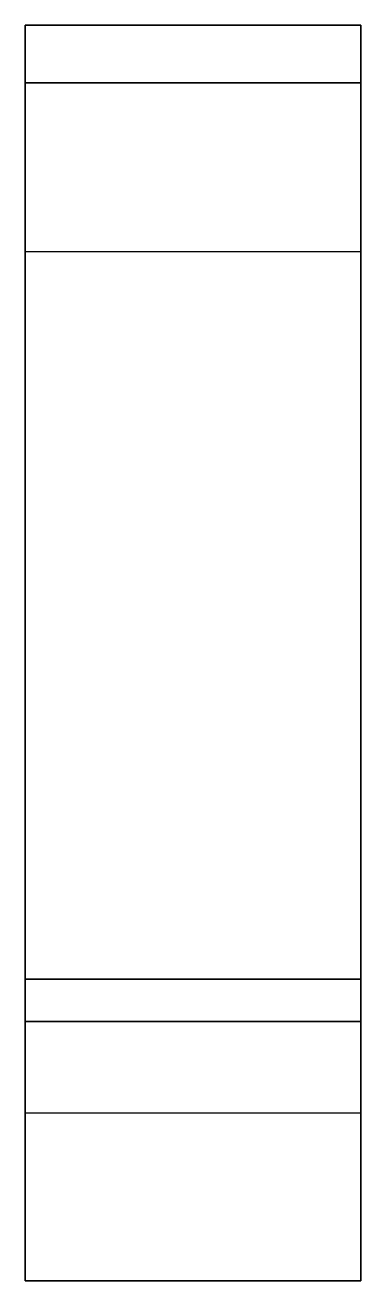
# Model space of a CAD drawing. Extents: x -5 to 5, y -37.4 to 0.
import ezdxf

# ---------------------------------------------------------------- set-up
doc = ezdxf.new("R2010")
doc.units = 0
doc.header["$MEASUREMENT"] = 0
doc.layers.add('ACESSORIOS', color=3, linetype='CONTINUOUS')

msp = doc.modelspace()

# ---------------------------------------------------------------- linework, layer by layer
at = {"layer": 'ACESSORIOS', "extrusion": (0, -1, 3.26795e-07)}
msp.add_arc((0, 37, 37.44), 5, 0, 90, dxfattribs=at)
at = {"layer": 'ACESSORIOS'}
for points in [[(-5, -1.721, 24.894), (-5, -1.721, 17.106), (-5, 0, 17.873), (-5, 0, 24.127)], [(-5, -1.721, 24.894), (-5, 0, 24.127), (5, 0, 24.127), (5, -1.721, 24.894)], [(5, 0, 24.127), (5, 0, 17.873), (-5, 0, 17.873), (-5, 0, 24.127)], [(5, -1.721, 24.894), (5, -1.721, 17.106), (5, 0, 17.873), (5, 0, 24.127)], [(-5, 0, 17.873), (-5, -1.721, 17.106), (5, -1.721, 17.106), (5, 0, 17.873)], [(-5, -6.761, 30.9), (-5, -6.761, 11.1), (-5, -1.721, 17.106), (-5, -1.721, 24.894)], [(-5, -1.721, 24.894), (5, -1.721, 24.894), (5, -6.761, 30.9), (-5, -6.761, 30.9)], [(5, -1.721, 17.106), (5, -6.761, 11.1), (-5, -6.761, 11.1), (-5, -1.721, 17.106)], [(5, -6.761, 30.9), (5, -6.761, 11.1), (5, -1.721, 17.106), (5, -1.721, 24.894)], [(-5, -29.71, 11.1), (-5, -29.71, 30.9), (-5, -6.761, 30.9), (-5, -6.761, 11.1)], [(-5, -29.71, 30.9), (5, -29.71, 30.9), (5, -6.761, 30.9), (-5, -6.761, 30.9)], [(-5, -29.71, 11.1), (5, -29.71, 11.1), (5, -6.761, 11.1), (-5, -6.761, 11.1)], [(5, -29.71, 11.1), (5, -29.71, 30.9), (5, -6.761, 30.9), (5, -6.761, 11.1)], [(-5, -29.71, 34), (-5, -28.44, 34), (-5, -28.44, 39.691), (-5, -32.44, 42)], [(-5, -29.71, 8), (-5, -28.44, 8), (-5, -28.44, 2.309), (-5, -32.44, 0)], [(-5, -28.44, 39.691), (5, -28.44, 39.691), (5, -32.44, 42), (-5, -32.44, 42)], [(5, -28.44, 34), (5, -28.44, 39.691), (-5, -28.44, 39.691), (-5, -28.44, 34)], [(-5, -28.44, 34), (-5, -29.71, 34), (5, -29.71, 34), (5, -28.44, 34)], [(-5, -29.71, 8), (-5, -28.44, 8), (5, -28.44, 8), (5, -29.71, 8)], [(5, -28.44, 8), (5, -28.44, 2.309), (-5, -28.44, 2.309), (-5, -28.44, 8)], [(5, -32.44, 0), (-5, -32.44, 0), (-5, -28.44, 2.309), (5, -28.44, 2.309)], [(5, -29.71, 8), (5, -28.44, 8), (5, -28.44, 2.309), (5, -32.44, 0)], [(5, -29.71, 34), (5, -28.44, 34), (5, -28.44, 39.691), (5, -32.44, 42)], [(-5, -29.71, 34), (-5, -37.44, 42), (-5, -32.44, 42)], [(-5, -37.44, 42), (-5, -37.44), (-5, -32.44, 0), (-5, -29.71, 34)], [(-5, -29.71, 8), (-5, -32.44, 0), (-5, -29.71, 34)], [(5, -29.71, 34), (5, -29.71, 30.9), (-5, -29.71, 30.9), (-5, -29.71, 34)], [(-5, -29.71, 11.1), (-5, -29.71, 8), (5, -29.71, 8), (5, -29.71, 11.1)], [(5, -37.44, 42), (5, -37.44), (5, -32.44, 0), (5, -29.71, 34)], [(5, -29.71, 8), (5, -32.44, 0), (5, -29.71, 34)], [(5, -29.71, 34), (5, -37.44, 42), (5, -32.44, 42)], [(-5, -37.44, 42), (5, -37.44, 42), (5, -32.44, 42), (-5, -32.44, 42)], [(5, -37.44), (5, -32.44, 0), (-5, -32.44, 0), (-5, -37.44)], [(-5, -37.44), (5, -37.44), (5, -37.44, 42), (-5, -37.44, 42)]]:
    msp.add_3dface(points, dxfattribs=at)

doc.saveas('drawing.dxf')
